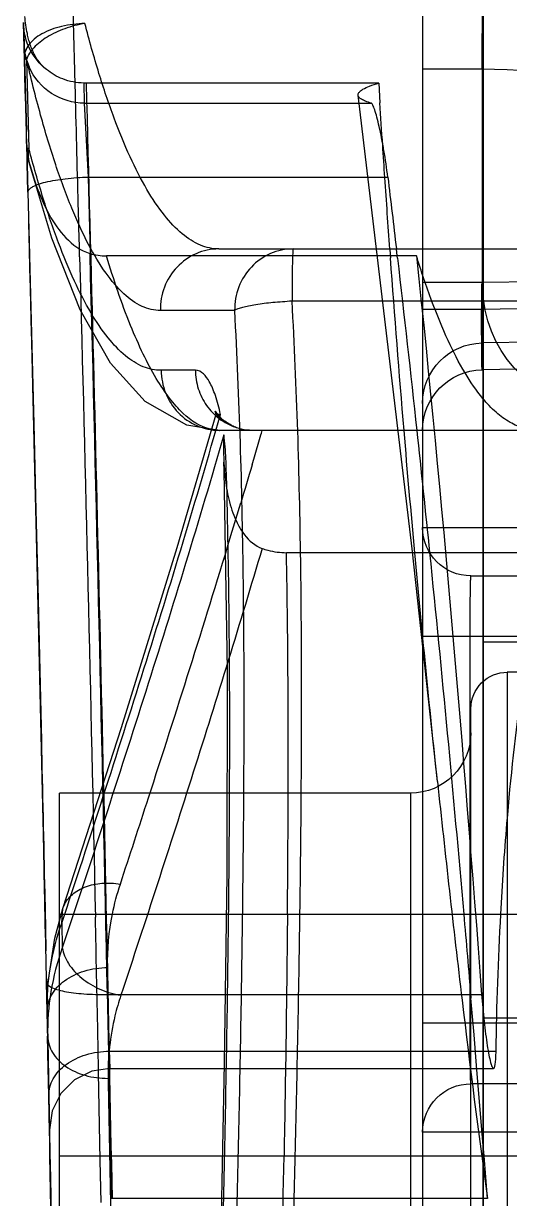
# Model space of a CAD drawing. Header units: millimetres. Extents: x 29875 to 31218, y -21313 to -20364.
# Drawn here: x 30162.83 to 30166.93, y -20591.62 to -20581.71 of the extents above; entities that cross this region are included whole.
import ezdxf

# ---------------------------------------------------------------- set-up
doc = ezdxf.new("R2010")
doc.units = ezdxf.units.MM
doc.header["$LTSCALE"] = 8
doc.layers.add('Cav-cor', color=30, linetype='Continuous')
doc.layers.add('WT', color=4, linetype='Continuous')

# ---------------------------------------------------------------- blocks, each defined once
blk = doc.blocks.new('20160903.150404')
at = {"layer": 'Cav-cor', "color": 241}
for p, q in [((0.0089, 162.7218), (0.0089, 119.1704)), ((0.51, 162.7218), (0.51, 106.4912)), ((0, 33.5873), (0, 138.8132)), ((3.4424, 121.1839), (3.4674, 122.1156)), ((3.8695, 121.4068), (3.8744, 121.5915)), ((3.8744, 121.5915), (3.8695, 121.4068)), ((3.8695, 121.4068), (3.8741, 121.5811)), ((3.8714, 121.4795), (3.8723, 121.5109)), ((3.8723, 121.5109), (3.8744, 121.5915)), ((3.8741, 121.5811), (3.8744, 121.5916)), ((3.8666, 121.297), (3.8695, 121.4068)), ((3.8695, 121.4068), (3.8666, 121.297)), ((3.8681, 121.3535), (3.8695, 121.4068)), ((3.8695, 121.4068), (3.8709, 121.4596)), ((3.8709, 121.4596), (3.8714, 121.4795)), ((3.8669, 121.3064), (3.8681, 121.3535)), ((3.8488, 121.28), (3.829, 120.5261)), ((3.8666, 121.297), (3.8501, 120.6714)), ((3.8592, 121.0184), (3.8663, 121.2845)), ((3.8666, 121.297), (3.8638, 121.1899)), ((3.8663, 121.2845), (3.8669, 121.3064)), ((0.0089, 121.1988), (0.51, 121.1988)), ((3.4391, 121.0613), (3.4424, 121.1839)), ((3.8501, 120.6714), (3.8638, 121.19)), ((0.8796, 121.0806), (0.8692, 120.9143)), ((0.8796, 121.0806), (3.347, 121.0806)), ((3.347, 121.0806), (3.3642, 121.0806)), ((3.3597, 120.9105), (3.3642, 121.0806)), ((3.8578, 120.9639), (3.8592, 121.0184)), ((3.8557, 120.8848), (3.8578, 120.9639)), ((3.3597, 120.9105), (0.9416, 120.9105)), ((3.327, 120.2872), (3.3597, 120.9105)), ((3.8526, 120.7639), (3.8557, 120.8848)), ((3.85, 120.6643), (3.8526, 120.7639)), ((3.8466, 120.5362), (3.8501, 120.6714)), ((3.8483, 120.6023), (3.85, 120.6643)), ((3.8449, 120.4706), (3.8483, 120.6023)), ((3.8466, 120.5362), (3.8453, 120.4844)), ((3.8298, 120.4189), (3.8238, 120.4003)), ((3.8298, 120.4192), (3.8298, 120.4189)), ((3.8368, 120.1604), (3.8449, 120.4706)), ((3.8435, 120.4188), (3.8427, 120.3867)), ((3.843, 120.3999), (3.8435, 120.4188)), ((3.8453, 120.4844), (3.8435, 120.4188)), ((3.843, 120.3999), (3.8368, 120.1604)), ((3.8369, 120.1643), (3.843, 120.3999)), ((3.327, 120.2872), (0.8031, 120.2872)), ((3.3104, 119.6432), (3.327, 120.2872)), ((3.8368, 120.1604), (3.8232, 119.6312)), ((3.8368, 120.1604), (3.8286, 119.8408)), ((3.8015, 118.7754), (3.8301, 119.8984)), ((3.8286, 119.8408), (3.8036, 118.8588)), ((2.2279, 119.681), (-3.06, 119.681)), ((0.724, 119.6224), (0.7309, 119.6813)), ((0.7827, 119.6381), (0.7802, 119.6049)), ((0.7857, 119.6807), (0.7827, 119.6381)), ((3.3098, 119.6188), (3.3104, 119.6432)), ((3.4011, 119.6145), (3.4018, 119.6394)), ((3.4018, 119.6394), (3.403, 119.6866)), ((3.403, 119.6866), (3.4038, 119.7179)), ((0.5612, 119.6222), (3.1746, 119.6222)), ((0.7218, 119.6036), (0.724, 119.6224)), ((-3.366, 119.4533), (0.0089, 119.3974)), ((0.0089, 119.3974), (0.51, 119.3974)), ((-3.366, 119.2325), (0.0089, 119.1704)), ((-0.7271, 119.2413), (1.6102, 119.2412)), ((0.0089, 119.1704), (0.51, 119.1704)), ((2.0939, 119.1625), (2.7205, 119.1615)), ((-3.366, 118.9441), (0.0089, 118.8882)), ((0.0089, 118.6612), (0.0089, 118.8882)), ((3.8036, 118.8588), (3.7873, 118.2065)), ((3.7778, 117.8193), (3.8015, 118.7754)), ((-3.3661, 118.7225), (0.0093, 118.6604)), ((0.0094, 118.6604), (0.0089, 118.6612)), ((2.4249, 118.6586), (2.714, 118.6576)), ((2.2072, 118.2516), (2.1567, 118.2141)), ((2.249, 118.2861), (2.2566, 118.3058)), ((2.249, 118.286), (2.2492, 118.2883)), ((-0.7777, 118.151), (2.2213, 118.151)), ((1.8692, 118.1279), (1.8625, 118.151)), ((2.2256, 118.1511), (2.2213, 118.1511)), ((3.7873, 118.2065), (3.7695, 117.4766)), ((1.873, 118.1145), (1.8692, 118.1279)), ((1.8905, 118.0545), (1.873, 118.1145)), ((1.9474, 117.8601), (1.8905, 118.0545)), ((2.1845, 117.8823), (2.1793, 117.8047)), ((2.1816, 117.813), (2.1845, 117.8824)), ((2.1816, 117.813), (2.1793, 117.8047)), ((3.7618, 117.1586), (3.7778, 117.8193)), ((3.75, 116.6612), (3.7728, 117.6138)), ((2.0836, 117.4022), (2.0424, 117.5395)), ((3.7695, 117.4766), (3.7542, 116.8398)), ((2.1337, 117.2366), (2.0836, 117.4022)), ((0.51, 117.3316), (-10.506, 117.3316)), ((3.7577, 116.9849), (3.7618, 117.1586)), ((-0.9637, 117.1194), (1.6574, 117.1194)), ((3.7438, 116.3957), (3.7577, 116.9849)), ((0.102, 116.9236), (-10.506, 116.9236)), ((3.7542, 116.8398), (3.7348, 116.0045)), ((-10.506, 116.4136), (0.51, 116.4136)), ((0, 116.3666), (-0.9128, 116.3666)), ((0.1091, 113.1496), (0.1091, 116.4136)), ((3.7257, 115.6067), (3.7438, 116.3957)), ((-0.51, 116.111), (-0.204, 116.111)), ((-0.204, 116.111), (-0.204, 109.991)), ((3.7348, 116.0045), (3.7241, 115.5357)), ((0.102, 110.297), (0.102, 115.805)), ((3.7241, 115.5357), (3.7257, 115.6067)), ((0.612, 115.091), (0.612, 111.011)), ((0.612, 115.091), (3.57, 115.091)), ((3.57, 111.0114), (3.57, 115.0907)), ((3.688, 113.8744), (3.7066, 114.7439)), ((3.6895, 113.9445), (3.6995, 114.4178)), ((3.6958, 114.244), (3.6897, 113.9562)), ((3.5426, 114.1186), (3.5425, 114.1187)), ((3.5515, 113.9946), (3.5426, 114.1186)), ((3.57, 114.071), (-14.892, 114.071)), ((3.1533, 112.7696), (3.1797, 114.071)), ((3.5515, 113.9946), (3.5472, 113.7877)), ((3.6808, 113.5243), (3.6895, 113.9445)), ((3.6897, 113.9562), (3.6857, 113.7603)), ((3.1513, 112.9147), (3.1652, 113.6205)), ((3.6802, 113.4963), (3.6747, 113.2267)), ((3.6751, 113.2452), (3.6802, 113.4963)), ((3.6808, 113.5243), (3.6802, 113.4963)), ((3.6802, 113.4963), (3.6805, 113.5075)), ((3.6805, 113.5075), (3.6808, 113.5243)), ((3.1703, 113.3932), (0.0127, 113.3932)), ((3.1703, 113.3932), (3.1457, 112.7697)), ((0.0758, 113.0532), (0.1019, 113.3628)), ((0, 113.1966), (-0.9128, 113.1966)), ((3.6703, 113.0049), (3.6751, 113.2452)), ((3.6743, 113.2033), (3.6705, 113.0166)), ((3.6751, 113.2452), (3.6715, 113.0643)), ((3.6747, 113.2267), (3.6743, 113.2033)), ((-10.506, 113.1496), (0.51, 113.1496)), ((0.0512, 112.7583), (0.0758, 113.0532)), ((3.6612, 112.5399), (3.671, 113.0404)), ((3.6612, 112.5399), (3.671, 113.0404)), ((3.6703, 113.0049), (3.6612, 112.5399)), ((3.6681, 112.8922), (3.6703, 113.0049)), ((3.6705, 113.0166), (3.6686, 112.9182)), ((3.671, 113.0404), (3.6703, 113.0049)), ((3.6712, 113.0497), (3.6709, 113.0338)), ((3.6715, 113.0643), (3.6712, 113.0497)), ((3.1513, 112.9147), (-0.1095, 112.9147)), ((3.1457, 112.7697), (3.1513, 112.9147)), ((3.6612, 112.5399), (3.6681, 112.8922)), ((3.6683, 112.903), (3.6673, 112.8526)), ((3.6686, 112.9182), (3.6683, 112.903)), ((3.6673, 112.8526), (3.6636, 112.6632)), ((3.1459, 112.7697), (-0.0875, 112.7697)), ((-0.001, 112.1198), (0.0512, 112.7583)), ((3.1393, 112.031), (3.1533, 112.7696)), ((3.227, 111.9956), (3.2414, 112.7348)), ((3.2414, 112.7348), (3.2416, 112.7482)), ((-10.506, 112.6396), (0.102, 112.6396)), ((3.6636, 112.6632), (3.6618, 112.5725)), ((3.6556, 112.2501), (3.6612, 112.5399)), ((3.6558, 112.2577), (3.6612, 112.5399)), ((3.6612, 112.5399), (3.6558, 112.2579)), ((3.6618, 112.5725), (3.6612, 112.5399)), ((-10.506, 112.2316), (0.51, 112.2316)), ((3.6558, 112.2575), (3.6515, 112.0295)), ((3.6537, 112.1461), (3.6556, 112.2501)), ((-0.0081, 112.0311), (-0.001, 112.1198)), ((3.6526, 112.0897), (3.6537, 112.1461)), ((3.57, 112.031), (-14.892, 112.031)), ((-0.0367, 111.6721), (-0.0081, 112.0311)), ((3.1327, 111.6721), (3.1393, 112.031)), ((3.2203, 111.6372), (3.227, 111.9956)), ((3.6372, 111.2479), (3.6515, 112.0294)), ((3.65, 111.9528), (3.6515, 112.0296)), ((3.6515, 112.0295), (3.6503, 111.9683)), ((3.6515, 112.0296), (3.6526, 112.0897)), ((3.638, 111.2936), (3.65, 111.9528)), ((3.6503, 111.9683), (3.6453, 111.6957)), ((3.6453, 111.6957), (3.6376, 111.2732)), ((-0.0367, 111.6721), (3.1327, 111.6721))]:
    blk.add_line(p, q, dxfattribs=at)
for points in [[(0.3844, 115.1886), (0.5986, 117.1506), (1.0541, 120.9777)], [(2.2256, 118.1511), (2.4964, 118.195), (2.8481, 118.3934), (3.1397, 118.7178), (3.3965, 119.1686), (3.6365, 119.7718), (3.8298, 120.419)], [(2.2566, 118.3058), (2.2598, 118.3129), (2.2483, 118.2955), (2.2072, 118.2516)], [(3.5425, 114.1187), (3.0486, 115.6457), (2.5787, 117.1619), (2.2492, 118.2883)], [(2.2631, 109.1603), (2.2069, 111.3848), (2.1786, 112.8141), (2.158, 114.4008), (2.1539, 116.1297), (2.1816, 117.813)], [(3.6751, 113.2448), (3.669, 113.4811), (3.6116, 113.869), (3.5426, 114.1186)], [(3.1457, 112.7697), (3.2981, 112.7464), (3.4445, 112.6731), (3.56, 112.5571)], [(3.56, 112.5571), (3.6329, 112.4106), (3.6556, 112.2501)]]:
    blk.add_lwpolyline(points, dxfattribs=at)
for centre, radius, start, end in [((-436.072, 117.1927), 436.0993, 0.526343, 0.641126), ((3.3634, 121.5953), 0.5111, 308.38819, 358.42152), ((3.3709, 121.5386), 0.4656, 329.55778, 333.10756), ((3.3597, 121.4206), 0.5101, 269.99928, 336.34266), ((-48.5695, 1440.3826), 1320.078, 271.9623646, 272.108939), ((1229.5345, 87.8688), 1226.6372, 178.4484983, 178.8880913), ((-134.1515, 129.4303), 135.289, 356.239495, 356.39104), ((1.2428, 120.7384), 2.6082, 355.5591, 358.52714), ((-133.1952, 129.3675), 134.3307, 356.122089, 356.239462), ((3.3351, 120.5498), 0.5117, 345.17618, 358.48238), ((1.4184, 120.7257), 2.4322, 354.30997, 355.53797), ((3.4303, 120.5072), 0.4077, 344.80239, 347.51857), ((3.3678, 120.521), 0.4717, 347.53093, 350.30812), ((152.755, 101.8628), 153.0649, 173.086567, 173.314977), ((-131.8858, 129.2785), 133.0182, 355.86228, 356.122196), ((1198.5229, 88.6129), 1195.6094, 178.5128087, 178.8123943), ((164.0855, 100.5489), 164.4712, 173.347111, 173.856244), ((-130.6117, 129.1877), 131.7409, 355.193679, 355.82863), ((1210.8402, 88.5161), 1207.9309, 178.5245425, 178.7877627), ((1147.0873, 89.564), 1144.0809, 178.4948911, 178.773851), ((-1, 119.3552), 1, 275.00012, 0.00133), ((0.0004, 118.3786), 0.5096, 0.04104, 89.0429), ((0.0004, 118.1516), 0.5096, 0.04104, 89.0429), ((1.7368, 118.8881), 0.7941, 301.92526, 305.41842), ((179.8501, 98.8458), 180.3276, 173.854284, 174.18389), ((-132.5555, 129.3519), 133.6917, 354.749896, 355.193375), ((2.2208, 118.4895), 0.3384, 270.07949, 280.82365), ((2.218, 118.5052), 0.3544, 280.78708, 282.84758), ((75.0519, 139.3708), 76.2035, 196.396327, 196.647695), ((0.102, 117.3316), 0.408, 270, 0), ((216.2691, 95.2056), 216.9279, 174.202142, 175.010864), ((-139.335, 129.9782), 140.5, 353.957602, 354.748537), ((-0.204, 115.805), 0.306, 359.99999, 90), ((0.612, 115.601), 0.51, 180.00249, 270), ((0.9944, 113.6445), 2.1728, 11.3228, 18.23579), ((3.3076, 114.042), 0.2471, 18.08619, 24.43351), ((-31.5558, 112.4083), 31.4504, 0.92262, 3.03065), ((262.912, 91.0437), 263.7561, 174.991372, 175.145811), ((226.6507, 116.2383), 225.0119, 180.552189, 181.071635), ((1.0773, 113.6606), 2.0883, 358.89895, 11.33592), ((-35.4572, 113.1488), 35.5664, 359.8406, 0.00136), ((-26.148, 113.1105), 26.2571, 359.42909, 359.86756), ((-13.796, 112.9851), 13.9044, 359.09678, 359.43885), ((807.6158, 96.6142), 804.6152, 178.8555017, 179.022085), ((0.102, 112.2316), 0.408, 0, 90)]:
    blk.add_arc(centre, radius, start, end, dxfattribs=at)
for points, knots in [([(3.8315, 121.4517), (3.8354, 121.4667), (3.8498, 121.5298), (3.8582, 121.5942), (3.8631, 121.6432)], [0, 0, 0, 0, 0.239676, 1, 1, 1, 1]), ([(2.2279, 119.681), (2.2804, 119.681), (2.3937, 119.7065), (2.5505, 119.8101), (2.701, 119.9729), (2.8462, 120.1933), (2.986, 120.4691), (3.1194, 120.7973), (3.2453, 121.1736), (3.3203, 121.4418), (3.3568, 121.5828)], [0, 0, 0, 0, 0.067891, 0.145824, 0.239909, 0.353165, 0.486501, 0.639635, 0.811479, 1, 1, 1, 1]), ([(3.3568, 121.5828), (3.4229, 121.5815), (3.5483, 121.5664), (3.6925, 121.5152), (3.7824, 121.4556), (3.8305, 121.407), (3.8606, 121.3535), (3.8671, 121.3151), (3.8666, 121.297)], [0, 0, 0, 0, 0.312835, 0.593309, 0.714163, 0.820441, 0.91412, 1, 1, 1, 1]), ([(3.3568, 121.5828), (3.4145, 121.5733), (3.5253, 121.5447), (3.6728, 121.4762), (3.7863, 121.39), (3.8368, 121.3164), (3.8488, 121.28)], [0, 0, 0, 0, 0.292677, 0.569059, 0.808157, 1, 1, 1, 1]), ([(3.7861, 121.328), (3.791, 121.3376), (3.8096, 121.3775), (3.8232, 121.4195), (3.8315, 121.4517)], [0, 0, 0, 0, 0.245148, 1, 1, 1, 1]), ([(2.7205, 119.1615), (2.7731, 119.1615), (2.8885, 119.1907), (3.0447, 119.3066), (3.1944, 119.4874), (3.3391, 119.7323), (3.4786, 120.0391), (3.6118, 120.4047), (3.7375, 120.8242), (3.8124, 121.1229), (3.8488, 121.28)], [0, 0, 0, 0, 0.062944, 0.137171, 0.229228, 0.342065, 0.476423, 0.631855, 0.807113, 1, 1, 1, 1]), ([(3.6807, 121.1948), (3.6901, 121.2025), (3.7253, 121.2341), (3.7544, 121.2723), (3.7723, 121.3027)], [0, 0, 0, 0, 0.255908, 1, 1, 1, 1]), ([(3.8666, 121.297), (3.8666, 121.2955), (3.8638, 121.2871), (3.8551, 121.2829), (3.8488, 121.28)], [0, 0, 0, 0, 0.179025, 1, 1, 1, 1]), ([(3.3642, 121.0806), (3.4253, 121.0807), (3.5402, 121.1025), (3.6399, 121.1614), (3.6807, 121.1948)], [0, 0, 0, 0, 0.536866, 1, 1, 1, 1]), ([(1.0124, 121.0279), (0.9945, 121.0383), (0.9506, 121.0576), (0.9054, 121.0727), (0.8796, 121.0806)], [0, 0, 0, 0, 0.434094, 1, 1, 1, 1]), ([(1.0541, 120.9777), (1.0546, 120.9819), (1.0527, 120.9943), (1.0371, 121.0122), (1.0217, 121.0225), (1.0124, 121.0279)], [0, 0, 0, 0, 0.185237, 0.526367, 1, 1, 1, 1]), ([(3.4038, 119.7179), (3.4067, 119.8293), (3.4183, 120.2771), (3.4302, 120.7249), (3.4391, 121.0613)], [0, 0, 0, 0, 0.248743, 1, 1, 1, 1]), ([(0.9416, 120.9105), (0.9582, 120.9154), (0.9873, 120.925), (1.0268, 120.9429), (1.0522, 120.963), (1.0541, 120.9777)], [0, 0, 0, 0, 0.386934, 0.671337, 1, 1, 1, 1]), ([(0.8031, 120.2872), (0.8122, 120.362), (0.8284, 120.4723), (0.8543, 120.6139), (0.8741, 120.7081), (0.8934, 120.7875), (0.9092, 120.8426), (0.9211, 120.8762), (0.9284, 120.8934), (0.9345, 120.9044), (0.9392, 120.9098), (0.9416, 120.9105)], [0, 0, 0, 0, 0.352364, 0.520421, 0.672638, 0.801941, 0.90225, 0.940004, 0.968848, 0.988668, 1, 1, 1, 1]), ([(2.714, 118.6576), (2.7651, 118.6575), (2.8755, 118.6815), (3.0286, 118.7813), (3.1756, 118.939), (3.3178, 119.1533), (3.4557, 119.423), (3.5883, 119.7458), (3.7151, 120.1187), (3.7915, 120.3853), (3.829, 120.5261)], [0, 0, 0, 0, 0.067333, 0.144263, 0.23713, 0.349241, 0.481862, 0.635094, 0.80829, 1, 1, 1, 1]), ([(3.829, 120.5263), (3.8335, 120.5275), (3.8397, 120.529), (3.8465, 120.534), (3.8466, 120.5362)], [0, 0, 0, 0, 0.672158, 1, 1, 1, 1]), ([(3.829, 120.5263), (3.8312, 120.517), (3.8379, 120.4817), (3.8365, 120.4447), (3.8298, 120.4192)], [0, 0, 0, 0, 0.266019, 1, 1, 1, 1]), ([(3.8238, 120.4004), (3.7835, 120.2522), (3.7058, 120.0281), (3.5288, 119.7677), (3.3935, 119.6659), (3.3162, 119.6431)], [0, 0, 0, 0, 0.488939, 0.743519, 1, 1, 1, 1]), ([(3.6885, 120.2448), (3.6341, 120.2583), (3.5137, 120.2775), (3.3924, 120.2856), (3.327, 120.2872)], [0, 0, 0, 0, 0.461596, 1, 1, 1, 1]), ([(3.7736, 120.2174), (3.7676, 120.22), (3.7398, 120.2309), (3.7111, 120.2392), (3.6885, 120.2448)], [0, 0, 0, 0, 0.219707, 1, 1, 1, 1]), ([(3.8368, 120.1604), (3.8371, 120.1714), (3.8238, 120.1892), (3.7998, 120.2052), (3.783, 120.2134), (3.7736, 120.2174)], [0, 0, 0, 0, 0.37312, 0.650452, 1, 1, 1, 1]), ([(1.6018, 119.681), (1.6047, 119.681), (1.6046, 119.6645), (1.605, 119.6455), (1.6061, 119.6036), (1.6079, 119.5519), (1.6094, 119.4864), (1.6099, 119.4113), (1.609, 119.3283), (1.6096, 119.2708), (1.6107, 119.2412)], [0, 0, 0, 0, 0.019659, 0.074589, 0.164362, 0.285849, 0.435257, 0.607935, 0.798578, 1, 1, 1, 1]), ([(1.6018, 119.681), (1.6666, 119.681), (1.7984, 119.6536), (1.9633, 119.5371), (2.0717, 119.3646), (2.0954, 119.2295), (2.0943, 119.1625)], [0, 0, 0, 0, 0.245948, 0.494309, 0.746014, 1, 1, 1, 1]), ([(2.2279, 119.6811), (2.2929, 119.6811), (2.4248, 119.6535), (2.5898, 119.5367), (2.6982, 119.3639), (2.7217, 119.2286), (2.7205, 119.1615)], [0, 0, 0, 0, 0.245941, 0.494302, 0.746013, 1, 1, 1, 1]), ([(0.0023, 118.421), (0.0578, 118.4879), (0.1647, 118.6459), (0.3055, 118.9214), (0.4401, 119.2524), (0.5211, 119.4934), (0.5612, 119.6222)], [0, 0, 0, 0, 0.195954, 0.427649, 0.696074, 1, 1, 1, 1]), ([(2.2968, 118.1597), (2.3839, 118.1795), (2.5126, 118.2662), (2.6517, 118.4269), (2.7632, 118.5957), (2.8718, 118.8015), (3.0211, 119.1433), (3.115, 119.4238), (3.1746, 119.6222)], [0, 0, 0, 0, 0.152408, 0.249717, 0.364007, 0.496186, 0.646495, 1, 1, 1, 1]), ([(0.0089, 118.8882), (0.0103, 118.8927), (0.0102, 118.9084), (0.0119, 118.9397), (0.012, 118.9879), (0.0124, 119.0505), (0.0121, 119.1257), (0.0112, 119.2428), (0.0099, 119.3344), (0.0089, 119.3974)], [0, 0, 0, 0, 0.027936, 0.090673, 0.186057, 0.31072, 0.460097, 0.62889, 1, 1, 1, 1]), ([(1.7499, 106.8693), (1.6898, 107.1164), (1.6166, 107.4752), (1.6165, 107.9619), (1.6376, 108.3504), (1.6565, 108.8385), (1.6521, 109.4561), (1.6324, 110.1972), (1.6079, 111.032), (1.5847, 111.9332), (1.5562, 113.2307), (1.5288, 114.9405), (1.5267, 117.0642), (1.5694, 118.5102), (1.6102, 119.2412)], [0, 0, 0, 0, 0.061586, 0.087895, 0.117696, 0.155822, 0.206185, 0.267252, 0.335397, 0.408466, 0.485629, 0.649735, 0.822646, 1, 1, 1, 1]), ([(1.6107, 119.2412), (1.6645, 119.2365), (1.7669, 119.231), (1.889, 119.2151), (1.9738, 119.1994), (2.0241, 119.1881), (2.0637, 119.1775), (2.0861, 119.1683), (2.0943, 119.1625)], [0, 0, 0, 0, 0.329528, 0.624433, 0.749365, 0.854988, 0.938665, 1, 1, 1, 1]), ([(0.0089, 119.1704), (0.0095, 119.1372), (0.0106, 119.0722), (0.0118, 118.9777), (0.0127, 118.8907), (0.013, 118.8144), (0.0129, 118.7588), (0.0125, 118.7221), (0.0122, 118.7006), (0.0115, 118.6842), (0.0114, 118.6712), (0.0101, 118.6655), (0.0102, 118.6604), (0.0094, 118.6604)], [0, 0, 0, 0, 0.194997, 0.382548, 0.555437, 0.706976, 0.831317, 0.881743, 0.923674, 0.956705, 0.980534, 0.994958, 1, 1, 1, 1]), ([(2.2338, 106.5353), (2.1986, 106.6736), (2.14, 106.9256), (2.098, 107.2938), (2.1029, 107.6496), (2.1249, 108.0536), (2.1412, 108.5625), (2.1357, 109.2012), (2.1166, 109.961), (2.0923, 110.8124), (2.0695, 111.73), (2.0411, 113.0499), (2.0141, 114.7887), (2.0106, 116.9484), (2.0528, 118.4189), (2.0939, 119.1625)], [0, 0, 0, 0, 0.033859, 0.06132, 0.087696, 0.118164, 0.157361, 0.208493, 0.269707, 0.337723, 0.410613, 0.487518, 0.651017, 0.823271, 1, 1, 1, 1]), ([(2.4249, 118.6586), (2.4247, 118.606), (2.4083, 118.5004), (2.3381, 118.3576), (2.2291, 118.2436), (2.1364, 118.1939), (2.0879, 118.1772)], [0, 0, 0, 0, 0.253019, 0.504507, 0.753512, 1, 1, 1, 1]), ([(2.214, 118.2859), (2.2253, 118.3396), (2.2445, 118.4149), (2.2797, 118.5071), (2.319, 118.5883), (2.3745, 118.6588), (2.4249, 118.6586)], [0, 0, 0, 0, 0.370356, 0.525493, 0.65963, 1, 1, 1, 1]), ([(2.714, 118.6576), (2.7135, 118.592), (2.6878, 118.4603), (2.5798, 118.2927), (2.418, 118.1792), (2.2891, 118.1517), (2.2256, 118.1511)], [0, 0, 0, 0, 0.253939, 0.505584, 0.753949, 1, 1, 1, 1]), ([(-0.4718, 118.151), (-0.4302, 118.151), (-0.3447, 118.1629), (-0.2213, 118.2164), (-0.1031, 118.304), (-0.0326, 118.379), (0.0023, 118.421)], [0, 0, 0, 0, 0.221587, 0.453472, 0.709552, 1, 1, 1, 1]), ([(2.197, 118.2409), (2.1994, 118.2427), (2.2081, 118.2489), (2.2166, 118.2553), (2.2227, 118.2601)], [0, 0, 0, 0, 0.27779, 1, 1, 1, 1]), ([(2.2492, 118.2883), (2.2484, 118.2914), (2.2315, 118.29), (2.2225, 118.2879), (2.214, 118.2859)], [0, 0, 0, 0, 0.269417, 1, 1, 1, 1]), ([(3.5515, 113.9946), (3.316, 114.7077), (2.854, 116.1331), (2.4178, 117.5669), (2.214, 118.2859)], [0, 0, 0, 0, 0.50119, 1, 1, 1, 1]), ([(2.2227, 118.2601), (2.229, 118.2651), (2.2381, 118.2731), (2.2476, 118.282), (2.249, 118.2861)], [0, 0, 0, 0, 0.6532, 1, 1, 1, 1]), ([(1.9485, 118.151), (1.9557, 118.151), (1.9827, 118.1517), (2.0096, 118.1548), (2.0289, 118.1587)], [0, 0, 0, 0, 0.266438, 1, 1, 1, 1]), ([(2.0289, 118.1587), (2.0345, 118.1598), (2.0546, 118.1644), (2.0743, 118.1711), (2.0879, 118.1772)], [0, 0, 0, 0, 0.276201, 1, 1, 1, 1]), ([(2.0879, 118.1772), (2.0946, 118.1801), (2.1182, 118.1913), (2.1408, 118.2042), (2.1567, 118.2141)], [0, 0, 0, 0, 0.280269, 1, 1, 1, 1]), ([(2.1648, 117.8377), (2.1655, 117.8616), (2.1692, 117.9539), (2.1771, 118.046), (2.1857, 118.1139)], [0, 0, 0, 0, 0.258964, 1, 1, 1, 1]), ([(2.1857, 118.1143), (2.1868, 118.0948), (2.1896, 118.0175), (2.1876, 117.9401), (2.1845, 117.8824)], [0, 0, 0, 0, 0.252837, 1, 1, 1, 1]), ([(2.1857, 118.1139), (2.3943, 117.3892), (2.8388, 115.9439), (3.3081, 114.5067), (3.5472, 113.7877)], [0, 0, 0, 0, 0.498853, 1, 1, 1, 1]), ([(2.1793, 117.8047), (2.1745, 117.7414), (2.1579, 117.6157), (2.1158, 117.4628), (2.0636, 117.348), (1.9976, 117.2421), (1.9218, 117.1762), (1.8631, 117.155)], [0, 0, 0, 0, 0.252277, 0.502673, 0.627341, 0.75174, 1, 1, 1, 1]), ([(2.2467, 109.2476), (2.24, 109.5434), (2.2225, 110.1608), (2.1975, 111.1197), (2.1754, 112.1413), (2.1489, 113.5979), (2.1284, 115.5024), (2.142, 117.0487), (2.1648, 117.8377)], [0, 0, 0, 0, 0.103327, 0.215661, 0.334932, 0.460166, 0.724349, 1, 1, 1, 1]), ([(2.1648, 117.8377), (2.1675, 117.8358), (2.1752, 117.8297), (2.1818, 117.8199), (2.1816, 117.813)], [0, 0, 0, 0, 0.317848, 1, 1, 1, 1]), ([(1.8631, 117.155), (1.8471, 117.1492), (1.7804, 117.1284), (1.7101, 117.1194), (1.6574, 117.1194)], [0, 0, 0, 0, 0.244005, 1, 1, 1, 1]), ([(1.8631, 117.155), (2.0492, 116.5239), (2.4386, 115.2649), (2.8465, 114.012), (3.0537, 113.3857)], [0, 0, 0, 0, 0.499386, 1, 1, 1, 1]), ([(3.058, 114.3244), (2.9784, 114.5666), (2.6624, 115.5348), (2.3551, 116.5059), (2.1337, 117.2366)], [0, 0, 0, 0, 0.250318, 1, 1, 1, 1]), ([(-0.1494, 114.0711), (-0.1631, 114.3261), (-0.2319, 115.348), (-0.3657, 116.3671), (-0.5227, 117.1198)], [0, 0, 0, 0, 0.249338, 1, 1, 1, 1]), ([(1.6493, 114.0698), (1.647, 114.3189), (1.6394, 115.3355), (1.6428, 116.3522), (1.6574, 117.1194)], [0, 0, 0, 0, 0.245129, 1, 1, 1, 1]), ([(0.1091, 116.4136), (0.1091, 116.4468), (0.109, 116.5119), (0.1086, 116.6063), (0.108, 116.6934), (0.1071, 116.7697), (0.1063, 116.8252), (0.1054, 116.8619), (0.1049, 116.8834), (0.104, 116.8998), (0.1039, 116.9129), (0.1024, 116.9185), (0.1029, 116.9236), (0.102, 116.9236)], [0, 0, 0, 0, 0.194907, 0.382688, 0.555492, 0.706917, 0.831247, 0.881661, 0.923614, 0.956681, 0.98052, 0.994976, 1, 1, 1, 1]), ([(0.3844, 115.1886), (0.3194, 114.5738), (0.1878, 113.4006), (0.0398, 112.2292), (-0.0367, 111.6721)], [0, 0, 0, 0, 0.523615, 1, 1, 1, 1]), ([(3.5326, 114.1442), (3.5166, 114.1792), (3.4648, 114.2454), (3.3501, 114.3091), (3.2093, 114.3376), (3.1091, 114.3326), (3.058, 114.3244)], [0, 0, 0, 0, 0.213557, 0.449277, 0.713522, 1, 1, 1, 1]), ([(3.2416, 112.7482), (3.2437, 112.8544), (3.2524, 113.287), (3.2614, 113.7195), (3.2684, 114.0459)], [0, 0, 0, 0, 0.245574, 1, 1, 1, 1]), ([(3.6751, 113.2452), (3.6777, 113.3714), (3.6591, 113.6266), (3.5944, 113.874), (3.5515, 113.9946)], [0, 0, 0, 0, 0.49644, 1, 1, 1, 1]), ([(3.5472, 113.7877), (3.5397, 113.74), (3.4982, 113.6419), (3.3848, 113.5218), (3.232, 113.4305), (3.1143, 113.3955), (3.0537, 113.3857)], [0, 0, 0, 0, 0.21492, 0.459305, 0.726235, 1, 1, 1, 1]), ([(3.5472, 113.7877), (3.5901, 113.6674), (3.6549, 113.4207), (3.6735, 113.1662), (3.671, 113.0404)], [0, 0, 0, 0, 0.503598, 1, 1, 1, 1]), ([(3.6751, 113.2452), (3.6761, 113.294), (3.6467, 113.3992), (3.5284, 113.5213), (3.3605, 113.6008), (3.2316, 113.6198), (3.1652, 113.6205)], [0, 0, 0, 0, 0.210615, 0.446332, 0.71334, 1, 1, 1, 1]), ([(3.6802, 113.4963), (3.6798, 113.477), (3.6416, 113.4515), (3.5899, 113.4331), (3.5258, 113.4174), (3.4497, 113.4056), (3.3297, 113.3939), (3.2352, 113.392), (3.1703, 113.3932)], [0, 0, 0, 0, 0.108352, 0.203291, 0.32533, 0.471284, 0.63645, 1, 1, 1, 1]), ([(3.6802, 113.4963), (3.6782, 113.3987), (3.6743, 113.2067), (3.6687, 112.9259), (3.664, 112.687), (3.6597, 112.4617), (3.6581, 112.3782), (3.6552, 112.2302), (3.6566, 112.304), (3.6582, 112.3873), (3.6601, 112.4825), (3.6612, 112.5399)], [0, 0, 0, 0, 0.191634, 0.378161, 0.544905, 0.678926, 0.770667, 0.812795, 0.82369, 0.887515, 1, 1, 1, 1]), ([(0.0127, 113.3932), (0.0071, 113.3174), (-0.0034, 113.2056), (-0.0207, 113.0619), (-0.0343, 112.9669), (-0.048, 112.8874), (-0.0609, 112.8277), (-0.072, 112.7909), (-0.0806, 112.7741), (-0.0858, 112.7698), (-0.0879, 112.7698)], [0, 0, 0, 0, 0.358812, 0.5293, 0.682651, 0.811385, 0.909352, 0.972182, 0.989946, 1, 1, 1, 1]), ([(3.0537, 113.3857), (3.0725, 113.3288), (3.1378, 113.1011), (3.1646, 112.8623), (3.1611, 112.6855)], [0, 0, 0, 0, 0.253366, 1, 1, 1, 1]), ([(3.671, 113.0404), (3.6701, 112.9925), (3.6378, 112.8906), (3.5188, 112.7744), (3.3526, 112.7007), (3.2262, 112.6849), (3.1611, 112.6855)], [0, 0, 0, 0, 0.211104, 0.446654, 0.713179, 1, 1, 1, 1]), ([(-0.0879, 112.7698), (-0.0921, 112.7697), (-0.0997, 112.7859), (-0.1035, 112.8118), (-0.1083, 112.8587), (-0.1092, 112.8942), (-0.1095, 112.9147)], [0, 0, 0, 0, 0.084026, 0.277332, 0.586361, 1, 1, 1, 1]), ([(3.6612, 112.5399), (3.6621, 112.5886), (3.6327, 112.6938), (3.5143, 112.8157), (3.3464, 112.8951), (3.2176, 112.9141), (3.1513, 112.9147)], [0, 0, 0, 0, 0.210625, 0.446339, 0.713337, 1, 1, 1, 1]), ([(0.102, 112.6396), (0.1027, 112.6396), (0.1025, 112.6439), (0.1037, 112.6487), (0.1039, 112.6596), (0.1046, 112.6734), (0.1051, 112.6915), (0.106, 112.7227), (0.1064, 112.7479), (0.1067, 112.7659)], [0, 0, 0, 0, 0.017124, 0.06612, 0.146926, 0.259125, 0.401854, 0.573814, 1, 1, 1, 1]), ([(1.7532, 108.778), (1.7422, 109.2899), (1.7109, 110.3738), (1.6888, 111.4579), (1.6782, 112.03)], [0, 0, 0, 0, 0.472249, 1, 1, 1, 1])]:
    blk.add_open_spline(points, degree=3, knots=knots, dxfattribs=at)
for points in [[(3.8695, 121.4068), (3.8678, 121.3416), (3.853, 121.2756), (3.8269, 121.2159)], [(3.8466, 120.5362), (3.8461, 120.5188), (3.8434, 120.5013), (3.8386, 120.4846)], [(3.8386, 120.4846), (3.8371, 120.4702), (3.8353, 120.4558), (3.8328, 120.4415)], [(3.3162, 119.6431), (3.2705, 119.6295), (3.2223, 119.6222), (3.1746, 119.6222)], [(3.7728, 117.6138), (3.7891, 118.2863), (3.806, 118.9588), (3.8232, 119.6312)], [(0.5612, 119.6222), (0.3417, 117.5494), (0.1672, 115.4719), (0.0127, 113.3932)], [(3.7066, 114.7439), (3.7205, 115.383), (3.735, 116.0221), (3.75, 116.6612)], [(3.7241, 115.5357), (3.7144, 115.1051), (3.705, 114.6746), (3.6958, 114.244)], [(3.6515, 112.0295), (3.6462, 111.7467), (3.641, 111.4639), (3.636, 111.1811)]]:
    blk.add_open_spline(points, degree=3, dxfattribs=at)

msp = doc.modelspace()

# ---------------------------------------------------------------- linework, layer by layer
at = {"layer": 'Cav-cor', "color": 241}
msp.add_line((30166.7061, -20512.2387), (30166.7061, -20722.2387), dxfattribs=at)

# ---------------------------------------------------------------- block references
at = {"layer": 'WT', "xscale": -1}
msp.add_blockref('20160903.150404', (30166.7061, -20703.2897), dxfattribs=at)

doc.saveas('drawing.dxf')
